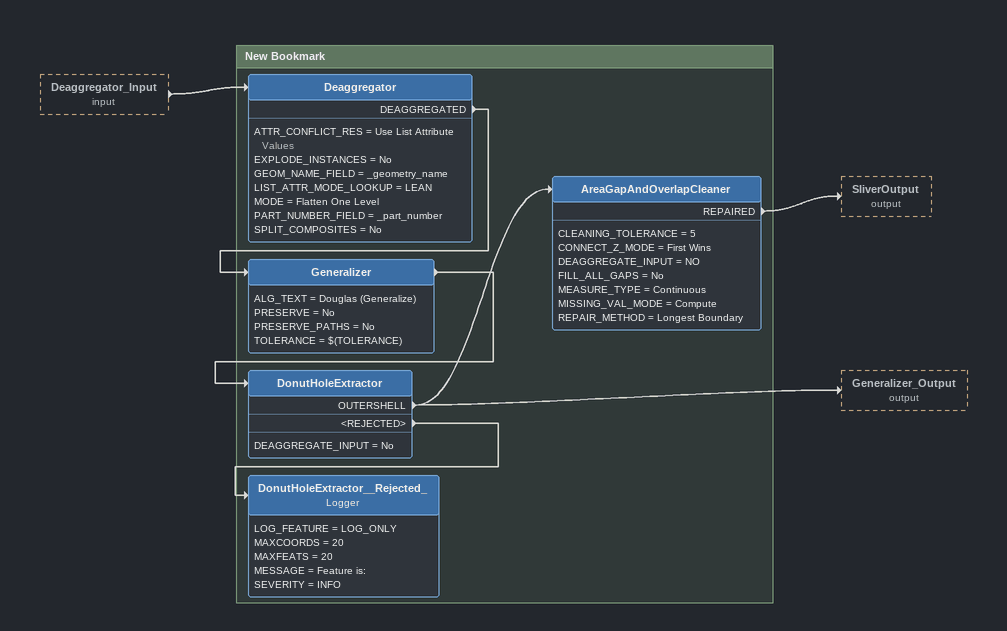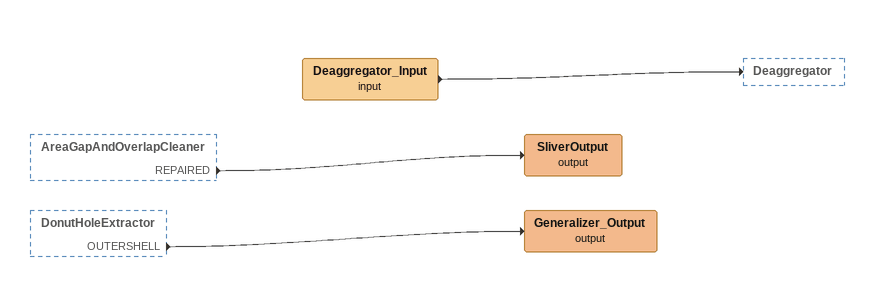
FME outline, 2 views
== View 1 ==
Deaggregator_Input (input) [outside]
    -> Deaggregator

Bookmark: New Bookmark
Deaggregator
    ATTR_CONFLICT_RES = Use List Attribute Values
    EXPLODE_INSTANCES = No
    GEOM_NAME_FIELD = _geometry_name
    LIST_ATTR_MODE_LOOKUP = LEAN
    MODE = Flatten One Level
    PART_NUMBER_FIELD = _part_number
    SPLIT_COMPOSITES = No
    DEAGGREGATED -> Generalizer
Generalizer
    ALG_TEXT = Douglas (Generalize)
    PRESERVE = No
    PRESERVE_PATHS = No
    TOLERANCE = $(TOLERANCE)
    -> DonutHoleExtractor
DonutHoleExtractor
    DEAGGREGATE_INPUT = No
    OUTERSHELL -> Generalizer_Output (output)
    OUTERSHELL -> AreaGapAndOverlapCleaner
    <REJECTED> -> DonutHoleExtractor__Rejected_
AreaGapAndOverlapCleaner
    CLEANING_TOLERANCE = 5
    CONNECT_Z_MODE = First Wins
    DEAGGREGATE_INPUT = NO
    FILL_ALL_GAPS = No
    MEASURE_TYPE = Continuous
    MISSING_VAL_MODE = Compute
    REPAIR_METHOD = Longest Boundary
    REPAIRED -> SliverOutput (output)
DonutHoleExtractor__Rejected_: Logger
    LOG_FEATURE = LOG_ONLY
    MAXCOORDS = 20
    MAXFEATS = 20
    MESSAGE = Feature is:
    SEVERITY = INFO

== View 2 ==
AreaGapAndOverlapCleaner [outside]
    REPAIRED -> SliverOutput (output)
DonutHoleExtractor [outside]
    OUTERSHELL -> Generalizer_Output (output)
Deaggregator_Input (input)
    -> Deaggregator
SliverOutput (output)
Generalizer_Output (output)
